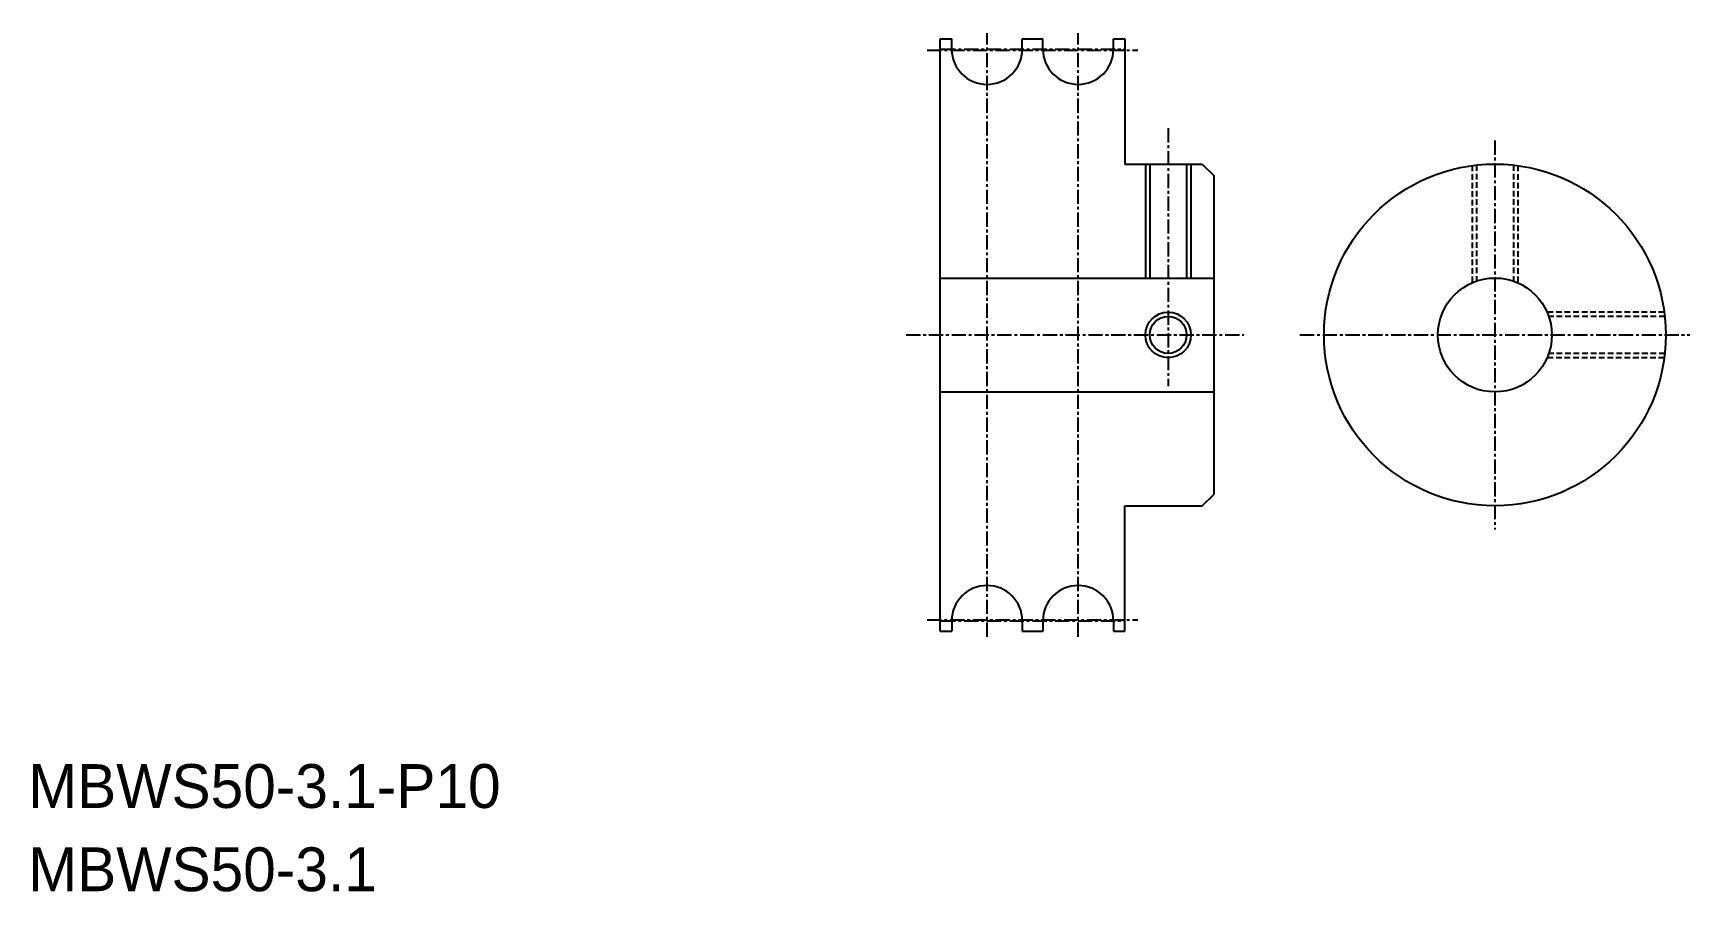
# Model space of a CAD drawing. Extents: x -31 to 114, y -21 to 54.
import ezdxf

# ---------------------------------------------------------------- set-up
doc = ezdxf.new("R2010")
doc.units = 0
doc.linetypes.add('CENTER', pattern=[2, 1.25, -0.25, 0.25, -0.25])
doc.linetypes.add('DASHED', pattern=[0.75, 0.5, -0.25])
doc.layers.get('0').update_dxf_attribs({"linetype": 'CONTINUOUS'})
doc.layers.add('CENTER', color=1, linetype='CENTER')

msp = doc.modelspace()

# ---------------------------------------------------------------- linework, layer by layer
at = {"color": 7, "linetype": 'CONTINUOUS'}
for p, q in [((48.32, 1.73), (48.32, 53.73)), ((48.32, 53.73), (49.32, 53.73)), ((49.32, 52.83), (49.32, 53.73)), ((55.52, 52.83), (55.52, 53.73)), ((55.52, 53.73), (57.32, 53.73)), ((57.32, 52.83), (57.32, 53.73)), ((63.52, 53.73), (64.52, 53.73)), ((63.52, 52.83), (63.52, 53.73)), ((64.52, 53.73), (64.52, 42.73)), ((64.52, 42.73), (71.32, 42.73)), ((66.7, 42.73), (66.7, 32.73)), ((69.94, 42.73), (69.94, 32.73)), ((71.32, 42.73), (72.32, 41.73)), ((72.32, 41.73), (72.32, 13.73)), ((48.32, 32.73), (72.32, 32.73)), ((48.32, 22.73), (72.32, 22.73)), ((71.32, 12.73), (72.32, 13.73)), ((64.52, 12.73), (71.32, 12.73)), ((64.52, 1.73), (64.52, 12.73)), ((48.32, 1.73), (49.32, 1.73)), ((49.32, 2.63), (49.32, 1.73)), ((55.52, 2.63), (55.52, 1.73)), ((55.52, 1.73), (57.32, 1.73)), ((57.32, 2.63), (57.32, 1.73)), ((63.52, 2.63), (63.52, 1.73)), ((63.52, 1.73), (64.52, 1.73))]:
    msp.add_line(p, q, dxfattribs=at)
at = {"color": 3, "linetype": 'CONTINUOUS'}
for p, q in [((66.32, 42.73), (66.32, 32.73)), ((70.32, 42.73), (70.32, 32.73))]:
    msp.add_line(p, q, dxfattribs=at)
at = {"color": 3, "linetype": 'DASHED'}
for p, q in [((95, 42.6), (95, 32.31)), ((95.38, 42.64), (95.38, 32.46)), ((98.62, 42.64), (98.62, 32.46)), ((99, 42.6), (99, 32.31)), ((111.87, 29.73), (101.58, 29.73)), ((111.91, 29.35), (101.73, 29.35)), ((111.87, 25.73), (101.58, 25.73)), ((111.91, 26.11), (101.73, 26.11))]:
    msp.add_line(p, q, dxfattribs=at)
at = {"color": 7, "linetype": 'CONTINUOUS'}
for centre, radius in [((97, 27.73), 15), ((97, 27.73), 5), ((68.32, 27.73), 1.62)]:
    msp.add_circle(centre, radius, dxfattribs=at)
at = {"color": 3, "linetype": 'CONTINUOUS'}
msp.add_circle((68.32, 27.73), 2, dxfattribs=at)
at = {"color": 7, "linetype": 'CONTINUOUS'}
for centre, start, end in [((52.42, 52.83), 180, 0), ((60.42, 52.83), 180, 0), ((52.42, 2.63), 360, 180), ((60.42, 2.63), 360, 180)]:
    msp.add_arc(centre, 3.1, start, end, dxfattribs=at)
at = {"layer": 'CENTER', "color": 1, "linetype": 'CENTER'}
for p, q in [((52.42, 1.23), (52.42, 54.23)), ((60.42, 1.23), (60.42, 54.23)), ((47.18, 52.73), (65.65, 52.73)), ((48.41, 52.83), (64.42, 52.83)), ((68.32, 45.88), (68.32, 23.23)), ((97, 44.8), (97, 10.66)), ((45.32, 27.73), (74.96, 27.73)), ((79.89, 27.73), (114.11, 27.73)), ((47.18, 2.73), (65.65, 2.73)), ((48.41, 2.63), (64.42, 2.63))]:
    msp.add_line(p, q, dxfattribs=at)

# ---------------------------------------------------------------- texts
at = {"color": 7, "linetype": 'CONTINUOUS'}
for s, height, p in [('MBWS50-3.1-P10', 3.8472, (-31.73, -13.8)), ('MBWS50-3.1', 3.847, (-31.73, -21.11))]:
    msp.add_text(s, height=height, dxfattribs=at).set_placement(p)

doc.saveas('drawing.dxf')
